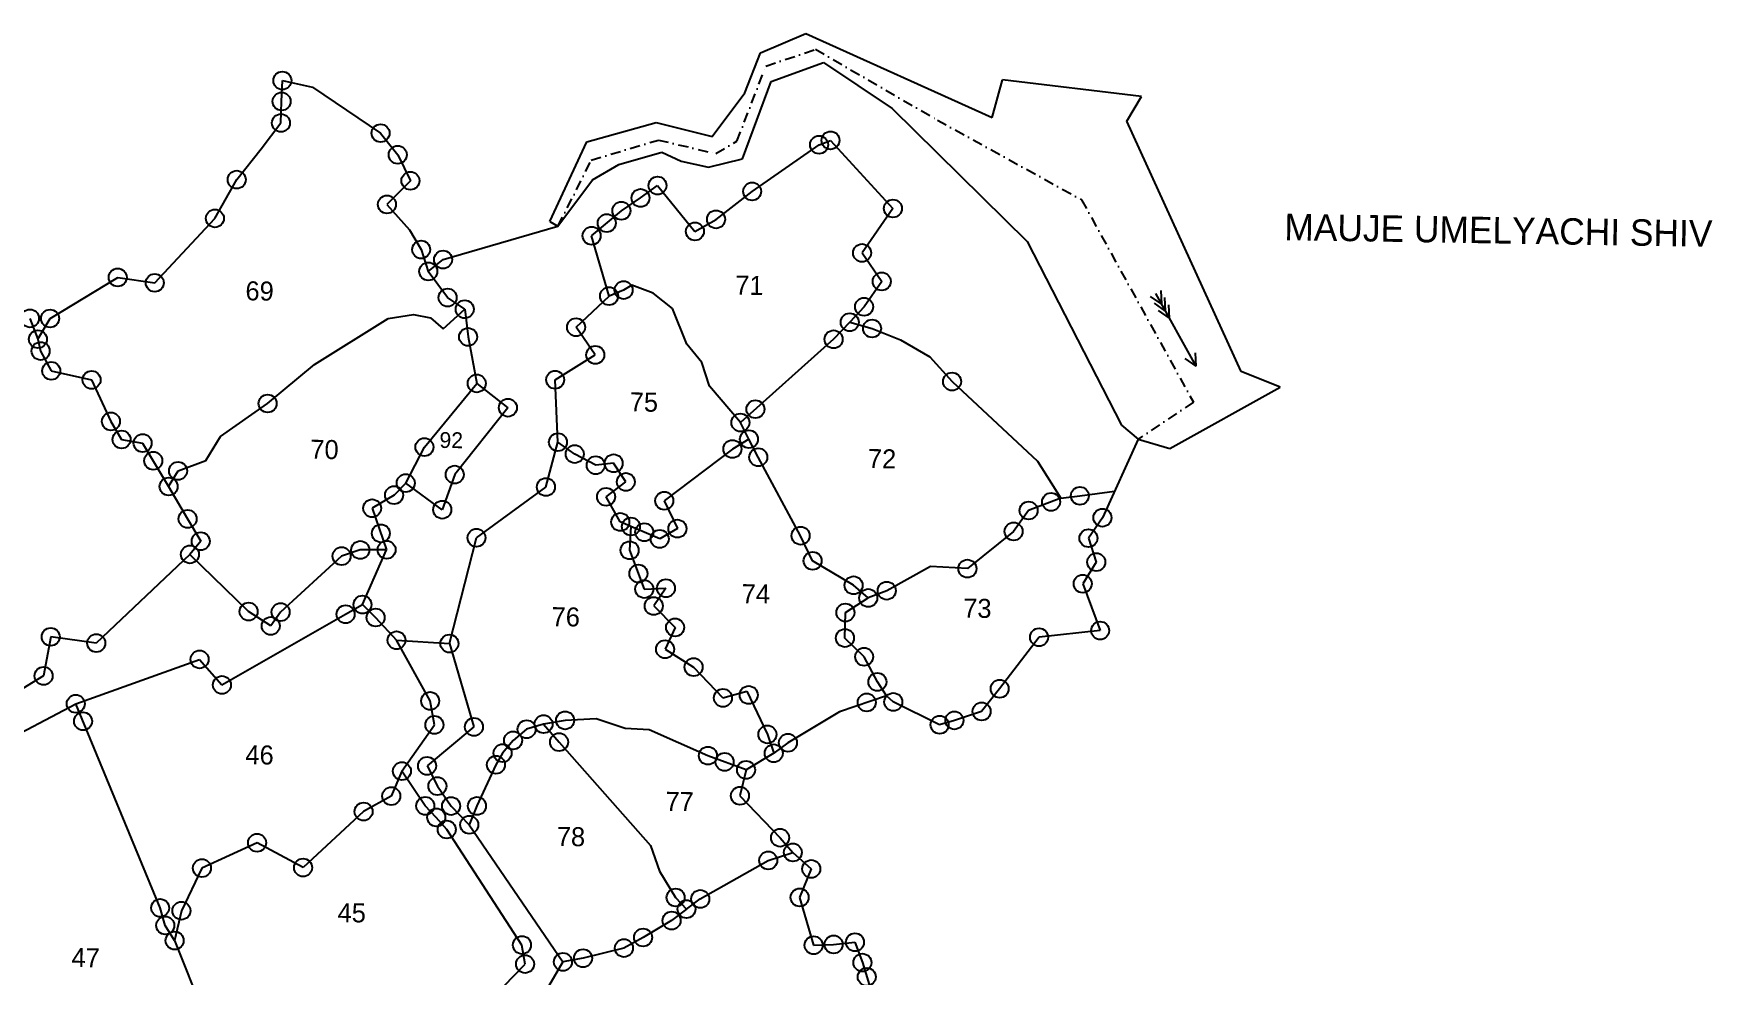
# Model space of a CAD drawing. Header units: metres. Extents: x 270996 to 272808, y 2139078 to 2140992.
# Drawn here: x 271841 to 272673, y 2140525 to 2140992 of the extents above; entities that cross this region are included whole.
import ezdxf

# ---------------------------------------------------------------- set-up
doc = ezdxf.new("R2010")
doc.units = ezdxf.units.M
doc.linetypes.add('DASHDOT', pattern=[1, 0.5, -0.25, 0, -0.25])
for name, color, linetype in [('OFF', 1, 'Continuous'), ('POLY_PARCEL', 6, 'Continuous'), ('POLY_ROAD', 30, 'Continuous'), ('POLY_WATER', 4, 'Continuous'), ('SYM_STONE', 1, 'Continuous'), ('TEXT_MAPOUT', 7, 'Continuous'), ('TEXT_PARCEL', 7, 'Continuous'), ('V_BOUND_LINE', 7, 'Continuous'), ('V_BOUND_STREAM_LINE', 7, 'DASHDOT')]:
    doc.layers.add(name, color=color, linetype=linetype)
doc.styles.add('TEXT_MAP', font='', dxfattribs={"height": 1.8})
doc.styles.get('TEXT_MAP').set_extended_font_data('Kruti Dev 050')

msp = doc.modelspace()

# ---------------------------------------------------------------- linework, layer by layer
for p, q in [((272399.85, 2140857.83), (272394.37, 2140861.65)), ((272416.9, 2140826.97), (272396.95, 2140863.07)), ((272399.85, 2140857.83), (272399.53, 2140864.5)), ((272401.75, 2140854.39), (272401.43, 2140861.06)), ((272401.75, 2140854.39), (272396.27, 2140858.21)), ((272403.71, 2140850.85), (272398.23, 2140854.67)), ((272403.71, 2140850.85), (272403.39, 2140857.52)), ((272416.9, 2140826.97), (272411.42, 2140830.79)), ((272416.9, 2140826.97), (272416.58, 2140833.64))]:
    msp.add_line(p, q)
at = {"layer": 'OFF'}
for p, q in [((272389.87, 2140960.81), (272321, 2140969.07)), ((272403.86, 2140786.29), (272458.56, 2140816.7)), ((272359.28, 2140762.77), (272376.5, 2140765.12))]:
    msp.add_line(p, q, dxfattribs=at)
at = {"layer": 'POLY_PARCEL'}
for p, q in [((272196.87, 2140913.68), (272230.06, 2140936.81)), ((272230.06, 2140936.81), (272235.7, 2140939.01)), ((272235.7, 2140939.01), (272266.63, 2140905.23)), ((272132.04, 2140904.1), (272141.53, 2140910.44)), ((272141.53, 2140910.44), (272149.96, 2140916.6)), ((272149.96, 2140916.6), (272168.47, 2140893.85)), ((272178.96, 2140899.84), (272196.87, 2140913.68)), ((272117.32, 2140891.7), (272132.04, 2140904.1)), ((272266.63, 2140905.23), (272251.36, 2140883.18)), ((272168.47, 2140893.85), (272178.96, 2140899.84)), ((272125.96, 2140861.79), (272117.32, 2140891.7)), ((272251.36, 2140883.18), (272261.1, 2140869.08)), ((272045.91, 2140861.04), (272036.35, 2140874.01)), ((272261.1, 2140869.08), (272252.34, 2140856.49)), ((272054.43, 2140855.26), (272045.91, 2140861.04)), ((272109.61, 2140846.33), (272125.96, 2140861.79)), ((272133.13, 2140864.8), (272125.96, 2140861.79)), ((272137.16, 2140867.22), (272133.13, 2140864.8)), ((272147.86, 2140863.29), (272137.16, 2140867.22)), ((272157.43, 2140855.61), (272147.86, 2140863.29)), ((272016.42, 2140850.75), (272029.1, 2140852.7)), ((272029.1, 2140852.7), (272037.41, 2140850.96)), ((272043.78, 2140845.48), (272054.43, 2140855.26)), ((272054.43, 2140855.26), (272056.1, 2140841.53)), ((272164.42, 2140838.03), (272157.43, 2140855.61)), ((272252.34, 2140856.49), (272245.25, 2140848.84)), ((271980.01, 2140827.94), (272016.42, 2140850.75)), ((272037.41, 2140850.96), (272043.78, 2140845.48)), ((272119.13, 2140832.65), (272109.61, 2140846.33)), ((272245.25, 2140848.84), (272237.21, 2140840.36)), ((272245.25, 2140848.84), (272256.28, 2140845.73)), ((272256.28, 2140845.73), (272270.4, 2140840.09)), ((271842.84, 2140840.43), (271844.23, 2140834.56)), ((271844.23, 2140834.56), (271849.45, 2140824.73)), ((272056.1, 2140841.53), (272060.37, 2140818.52)), ((272171.9, 2140828.94), (272164.42, 2140838.03)), ((272237.21, 2140840.36), (272191.07, 2140799.08)), ((272270.4, 2140840.09), (272284.99, 2140831.7)), ((271956.73, 2140808.54), (271980.01, 2140827.94)), ((272099.23, 2140820.29), (272119.13, 2140832.65)), ((272175.75, 2140817.06), (272171.9, 2140828.94)), ((272284.99, 2140831.7), (272295.95, 2140819.4)), ((271849.45, 2140824.73), (271869.44, 2140820.23)), ((271869.44, 2140820.23), (271879.07, 2140799.65)), ((272034.46, 2140786.95), (272060.37, 2140818.52)), ((272060.37, 2140818.52), (272075.79, 2140806.46)), ((272100.62, 2140789.36), (272099.23, 2140820.29)), ((272295.95, 2140819.4), (272338.3, 2140780.03)), ((272191.07, 2140799.08), (272175.75, 2140817.06)), ((271933.34, 2140792.24), (271956.73, 2140808.54)), ((272075.79, 2140806.46), (272049.44, 2140773.27)), ((271879.07, 2140799.65), (271884.31, 2140790.69)), ((272195.3, 2140790.85), (272191.07, 2140799.08)), ((271884.31, 2140790.69), (271894.78, 2140788.92)), ((271894.78, 2140788.92), (271907.66, 2140767.38)), ((271926.16, 2140780.26), (271933.34, 2140792.24)), ((272025.16, 2140769.08), (272034.46, 2140786.95)), ((272094.63, 2140767.14), (272100.62, 2140789.36)), ((272108.92, 2140783.48), (272100.62, 2140789.36)), ((272187.07, 2140785.98), (272153.3, 2140760.3)), ((272195.3, 2140790.85), (272187.07, 2140785.98)), ((272199.91, 2140781.88), (272195.3, 2140790.85)), ((271912.35, 2140775.1), (271926.16, 2140780.26)), ((272119.33, 2140777.94), (272108.92, 2140783.48)), ((272128.22, 2140778.88), (272119.33, 2140777.94)), ((272134.26, 2140769.64), (272128.22, 2140778.88)), ((272220.86, 2140743), (272199.91, 2140781.88)), ((272338.3, 2140780.03), (272349.85, 2140761.58)), ((271907.66, 2140767.38), (271912.35, 2140775.1)), ((272025.16, 2140769.08), (272019.4, 2140763.13)), ((272043.25, 2140755.89), (272025.16, 2140769.08)), ((272049.44, 2140773.27), (272043.25, 2140755.89)), ((272124.46, 2140762.27), (272134.26, 2140769.64)), ((271907.66, 2140767.38), (271917.06, 2140751.32)), ((272019.4, 2140763.13), (272008.53, 2140756.58)), ((272060.24, 2140741.99), (272094.63, 2140767.14)), ((272131.53, 2140749.79), (272124.46, 2140762.27)), ((272153.3, 2140760.3), (272159.81, 2140746.49)), ((272349.85, 2140761.58), (272333.88, 2140755.48)), ((272349.85, 2140761.58), (272359.28, 2140762.77)), ((271917.06, 2140751.32), (271923.55, 2140740.23)), ((272008.53, 2140756.58), (272015.65, 2140736.02)), ((272333.88, 2140755.48), (272326.46, 2140745.12)), ((272136.77, 2140747.55), (272131.53, 2140749.79)), ((272136.77, 2140747.55), (272136.15, 2140735.74)), ((272151.04, 2140741.42), (272136.77, 2140747.55)), ((272159.81, 2140746.49), (272151.04, 2140741.42)), ((272226.85, 2140730.54), (272220.86, 2140743)), ((272326.46, 2140745.12), (272303.57, 2140726.66)), ((271923.55, 2140740.23), (271918.19, 2140733.74)), ((272046.85, 2140689.52), (272060.24, 2140741.99)), ((272136.15, 2140735.74), (272143.38, 2140716.55)), ((272247.11, 2140718.39), (272226.85, 2140730.54)), ((272285.29, 2140727.75), (272263.58, 2140715.73)), ((272303.57, 2140726.66), (272285.29, 2140727.75)), ((272254.38, 2140712.11), (272247.11, 2140718.39)), ((272143.38, 2140716.55), (272154.15, 2140716.92)), ((272154.15, 2140716.92), (272148.09, 2140708.14)), ((272243.1, 2140704.89), (272254.38, 2140712.11)), ((272263.58, 2140715.73), (272254.38, 2140712.11)), ((272003.74, 2140708.84), (272010.22, 2140702.43)), ((272010.22, 2140702.43), (272020.6, 2140691.13)), ((272148.09, 2140708.14), (272158.69, 2140697.49)), ((272242.84, 2140692.27), (272243.1, 2140704.89)), ((272158.69, 2140697.49), (272153.7, 2140686.68)), ((272153.7, 2140686.68), (272167.82, 2140677.85)), ((272252.38, 2140682.98), (272242.84, 2140692.27)), ((272167.82, 2140677.85), (272182.38, 2140662.57)), ((272258.91, 2140670.51), (272252.38, 2140682.98)), ((272263.37, 2140663.62), (272258.91, 2140670.51)), ((272182.38, 2140662.57), (272194.27, 2140665.88)), ((272194.27, 2140665.88), (272204.42, 2140644.49)), ((271903.46, 2140558.42), (271861.65, 2140659.67)), ((272104.18, 2140651.44), (272093.46, 2140649.6)), ((272119.53, 2140652.27), (272104.18, 2140651.44)), ((272133.98, 2140647.47), (272119.53, 2140652.27)), ((272085.09, 2140647.03), (272078.39, 2140641.51)), ((272093.46, 2140649.6), (272085.09, 2140647.03)), ((272093.46, 2140649.6), (272101.16, 2140640.66)), ((272145.81, 2140646.75), (272133.98, 2140647.47)), ((272174.93, 2140633.93), (272145.81, 2140646.75)), ((272204.42, 2140644.49), (272207.58, 2140635.11)), ((272073.14, 2140635.22), (272069.87, 2140629.4)), ((272078.39, 2140641.51), (272073.14, 2140635.22)), ((272101.16, 2140640.66), (272146.52, 2140589.33)), ((272069.87, 2140629.4), (272060.48, 2140608.98)), ((272193.83, 2140626.88), (272174.93, 2140633.93)), ((272023.25, 2140626.27), (272017.97, 2140613.89)), ((272017.97, 2140613.89), (272004.25, 2140606.2)), ((272004.25, 2140606.2), (271974.3, 2140578.44)), ((272060.48, 2140608.98), (272056.63, 2140599.66)), ((271951.5, 2140590.76), (271924.13, 2140578.19)), ((271974.3, 2140578.44), (271951.5, 2140590.76)), ((272146.52, 2140589.33), (272150.9, 2140576.63)), ((272204.82, 2140581.98), (272217.03, 2140585.96)), ((271924.13, 2140578.19), (271913.98, 2140557.06)), ((272150.9, 2140576.63), (272158.95, 2140563.6)), ((272171.13, 2140562.87), (272204.82, 2140581.98)), ((272158.95, 2140563.6), (272164.32, 2140557.87)), ((272164.32, 2140557.87), (272171.13, 2140562.87)), ((271905.96, 2140549.76), (271903.46, 2140558.42)), ((271913.98, 2140557.06), (271910.64, 2140542.27)), ((272156.92, 2140552.16), (272142.8, 2140543.78)), ((272164.32, 2140557.87), (272156.92, 2140552.16)), ((271910.64, 2140542.27), (271905.96, 2140549.76)), ((272142.8, 2140543.78), (272133.3, 2140538.55)), ((271910.64, 2140542.27), (271925.11, 2140506.04)), ((272133.3, 2140538.55), (272113.04, 2140533.49)), ((272113.04, 2140533.49), (272103.09, 2140531.66))]:
    msp.add_line(p, q, dxfattribs=at)
at = {"layer": 'POLY_ROAD'}
for p, q in [((272002.64, 2140735.91), (271993.39, 2140732.88)), ((272015.65, 2140736.02), (272002.64, 2140735.91)), ((272003.74, 2140708.84), (272015.65, 2140736.02)), ((271918.19, 2140733.74), (271871.8, 2140689.77)), ((271947.26, 2140705.39), (271918.19, 2140733.74)), ((271993.39, 2140732.88), (271963.12, 2140705.14)), ((271934.05, 2140668.99), (271995.34, 2140704.06)), ((271958.25, 2140698.24), (271947.26, 2140705.39)), ((271963.12, 2140705.14), (271958.25, 2140698.24)), ((271995.34, 2140704.06), (272003.74, 2140708.84)), ((271849.19, 2140692.85), (271845.69, 2140673.47)), ((271871.8, 2140689.77), (271849.19, 2140692.85)), ((272037.28, 2140661.05), (272020.6, 2140691.13)), ((272020.6, 2140691.13), (272046.85, 2140689.52)), ((272046.85, 2140689.52), (272058.98, 2140648.19)), ((271861.65, 2140659.67), (271922.98, 2140681.68)), ((271922.98, 2140681.68), (271934.05, 2140668.99)), ((271845.69, 2140673.47), (271783.56, 2140635.86)), ((272039.39, 2140649.19), (272037.28, 2140661.05)), ((271803.98, 2140629.14), (271861.65, 2140659.67)), ((272023.25, 2140626.27), (272039.39, 2140649.19)), ((272058.98, 2140648.19), (272035.77, 2140628.88)), ((272035.77, 2140628.88), (272040.85, 2140618.83)), ((272034.82, 2140609), (272023.25, 2140626.27)), ((272040.85, 2140618.83), (272047.67, 2140608.97)), ((272040.33, 2140603.32), (272034.82, 2140609)), ((272045.5, 2140597.32), (272040.33, 2140603.32)), ((272047.67, 2140608.97), (272056.63, 2140599.66)), ((272082.79, 2140540.05), (272045.5, 2140597.32)), ((272056.63, 2140599.66), (272103.09, 2140531.66)), ((272084.33, 2140530.62), (272082.79, 2140540.05)), ((272068.43, 2140514.19), (272084.33, 2140530.62)), ((272103.09, 2140531.66), (272096, 2140519.47))]:
    msp.add_line(p, q, dxfattribs=at)
at = {"layer": 'POLY_WATER'}
for p, q in [((272200.98, 2140982.4), (272223.44, 2140991.96)), ((272223.44, 2140991.96), (272315.75, 2140950.27)), ((272193.2, 2140962.6), (272200.98, 2140982.4)), ((272206.29, 2140968.26), (272232.25, 2140977.55)), ((272232.25, 2140977.55), (272266.29, 2140954.73)), ((272192.05, 2140929.79), (272206.29, 2140968.26)), ((272315.75, 2140950.27), (272321, 2140969.07)), ((272177.06, 2140940.88), (272193.2, 2140962.6)), ((272382.55, 2140948.54), (272389.87, 2140960.81)), ((272266.29, 2140954.73), (272333.21, 2140888.84)), ((272114.86, 2140938.36), (272149.28, 2140947.81)), ((272149.28, 2140947.81), (272177.06, 2140940.88)), ((272439.16, 2140824.44), (272382.55, 2140948.54)), ((272096.53, 2140898.84), (272114.86, 2140938.36)), ((272117.72, 2140919.46), (272130.86, 2140927)), ((272130.86, 2140927), (272152.02, 2140933.17)), ((272152.02, 2140933.17), (272161.67, 2140928.71)), ((272161.67, 2140928.71), (272175.26, 2140925.71)), ((272175.26, 2140925.71), (272192.05, 2140929.79)), ((272100.63, 2140896.51), (272117.72, 2140919.46)), ((272096.53, 2140898.84), (272100.63, 2140896.51)), ((272333.21, 2140888.84), (272379.87, 2140797.82)), ((272458.56, 2140816.7), (272439.16, 2140824.44)), ((272379.87, 2140797.82), (272388.2, 2140790.85)), ((272388.2, 2140790.85), (272403.86, 2140786.29))]:
    msp.add_line(p, q, dxfattribs=at)
at = {"layer": 'SYM_STONE'}
for centre in [(271964.02, 2140968.65), (271963.63, 2140958.3), (271963.33, 2140947.63), (272012.68, 2140942.58), (272235.7, 2140939.01), (272021.2, 2140931.87), (272230.06, 2140936.81), (271941.39, 2140919.53), (272027.52, 2140919), (272149.96, 2140916.6), (272196.87, 2140913.68), (272015.84, 2140907.22), (272141.53, 2140910.44), (272266.63, 2140905.23), (271930.57, 2140900.33), (272124.8, 2140898), (272132.04, 2140904.1), (272178.96, 2140899.84), (272117.32, 2140891.7), (272168.47, 2140893.85), (272032.81, 2140884.88), (272043.71, 2140879.91), (272251.36, 2140883.18), (272036.35, 2140874.01), (271882.4, 2140871.03), (271900.8, 2140868.37), (272133.13, 2140864.8), (272261.1, 2140869.08), (272045.91, 2140861.04), (272054.43, 2140855.26), (272125.96, 2140861.79), (272252.34, 2140856.49), (271838.91, 2140850.76), (271848.9, 2140850.69), (272245.25, 2140848.84), (271842.84, 2140840.43), (272056.1, 2140841.53), (272109.61, 2140846.33), (272237.21, 2140840.36), (272256.28, 2140845.73), (271844.23, 2140834.56), (272119.13, 2140832.65), (271849.45, 2140824.73), (271869.44, 2140820.23), (272060.37, 2140818.52), (272099.23, 2140820.29), (272295.95, 2140819.4), (271956.73, 2140808.54), (272075.79, 2140806.46), (272198.51, 2140805.73), (271879.07, 2140799.65), (272191.07, 2140799.08), (271884.31, 2140790.69), (271894.78, 2140788.92), (272100.62, 2140789.36), (272195.3, 2140790.85), (271900.04, 2140780.13), (272034.46, 2140786.95), (272108.92, 2140783.48), (272187.07, 2140785.98), (272199.91, 2140781.88), (271912.35, 2140775.1), (272049.44, 2140773.27), (272119.33, 2140777.94), (272128.22, 2140778.88), (271907.66, 2140767.38), (272025.16, 2140769.08), (272094.63, 2140767.14), (272134.26, 2140769.64), (272008.53, 2140756.58), (272019.4, 2140763.13), (272043.25, 2140755.89), (272124.46, 2140762.27), (272153.3, 2140760.3), (272333.88, 2140755.48), (272345.05, 2140759.74), (272359.28, 2140762.77), (271917.06, 2140751.32), (272131.53, 2140749.79), (272136.77, 2140747.55), (272370.49, 2140751.93), (271923.55, 2140740.23), (272012.83, 2140744.16), (272060.24, 2140741.99), (272143.4, 2140744.7), (272151.04, 2140741.42), (272159.81, 2140746.49), (272220.86, 2140743), (272326.46, 2140745.12), (272363.56, 2140741.77), (271918.19, 2140733.74), (271993.39, 2140732.88), (272002.64, 2140735.91), (272015.65, 2140736.02), (272136.15, 2140735.74), (272226.85, 2140730.54), (272140.48, 2140724.24), (272303.57, 2140726.66), (272367.39, 2140729.93), (272143.38, 2140716.55), (272154.15, 2140716.92), (272247.11, 2140718.39), (272263.58, 2140715.73), (272360.69, 2140719.16), (271947.26, 2140705.39), (272003.74, 2140708.84), (272148.09, 2140708.14), (272254.38, 2140712.11), (271958.25, 2140698.24), (271963.12, 2140705.14), (271995.34, 2140704.06), (272010.22, 2140702.43), (272158.69, 2140697.49), (272243.1, 2140704.89), (271849.19, 2140692.85), (271871.8, 2140689.77), (272020.6, 2140691.13), (272046.85, 2140689.52), (272242.84, 2140692.27), (272339.05, 2140692.64), (272369.35, 2140695.97), (271922.98, 2140681.68), (272153.7, 2140686.68), (272252.38, 2140682.98), (271845.69, 2140673.47), (272167.82, 2140677.85), (271934.05, 2140668.99), (272195.15, 2140664.02), (272258.91, 2140670.51), (272319.54, 2140667.09), (271861.65, 2140659.67), (272037.28, 2140661.05), (272182.38, 2140662.57), (272253.68, 2140660.32), (272266.83, 2140660.56), (272310.61, 2140655.89), (271865.23, 2140651.02), (272039.39, 2140649.19), (272058.98, 2140648.19), (272085.09, 2140647.03), (272093.46, 2140649.6), (272104.18, 2140651.44), (272289.8, 2140649.25), (272297.13, 2140651.43), (272078.39, 2140641.51), (272101.16, 2140640.66), (272204.42, 2140644.49), (272214.6, 2140640.33), (272073.14, 2140635.22), (272174.93, 2140633.93), (272183.19, 2140630.85), (272207.58, 2140635.11), (272023.25, 2140626.27), (272035.77, 2140628.88), (272069.87, 2140629.4), (272193.83, 2140626.88), (272017.97, 2140613.89), (272040.85, 2140618.83), (272190.79, 2140614.03), (272004.25, 2140606.2), (272034.82, 2140609), (272047.67, 2140608.97), (272060.48, 2140608.98), (272040.33, 2140603.32), (272045.5, 2140597.32), (272056.63, 2140599.66), (271951.5, 2140590.76), (272210.69, 2140593.26), (272204.82, 2140581.98), (272217.03, 2140585.96), (271924.13, 2140578.19), (271974.3, 2140578.44), (272226.16, 2140577.76), (271903.46, 2140558.42), (271913.98, 2140557.06), (272158.95, 2140563.6), (272164.32, 2140557.87), (272171.13, 2140562.87), (272220.41, 2140563.62), (271905.96, 2140549.76), (272156.92, 2140552.16), (271910.64, 2140542.27), (272082.79, 2140540.05), (272142.8, 2140543.78), (272227.32, 2140539.96), (272237.24, 2140540.32), (272247.83, 2140541.41), (272084.33, 2140530.62), (272103.09, 2140531.66), (272113.04, 2140533.49), (272133.3, 2140538.55), (272251.51, 2140531.32), (272253.69, 2140524.26)]:
    msp.add_circle(centre, 4.46, dxfattribs=at)
at = {"layer": 'V_BOUND_LINE'}
for p, q in [((271963.63, 2140958.3), (271964.02, 2140968.65)), ((271964.02, 2140968.65), (271979.02, 2140965.41)), ((271979.02, 2140965.41), (272012.68, 2140942.58)), ((271963.33, 2140947.63), (271963.63, 2140958.3)), ((271953.46, 2140934.74), (271963.33, 2140947.63)), ((271941.39, 2140919.53), (271953.46, 2140934.74)), ((272012.68, 2140942.58), (272021.2, 2140931.87)), ((272021.2, 2140931.87), (272027.52, 2140919)), ((271930.57, 2140900.33), (271941.39, 2140919.53)), ((272027.52, 2140919), (272015.84, 2140907.22)), ((272015.84, 2140907.22), (272027, 2140894.72)), ((271900.8, 2140868.37), (271930.57, 2140900.33)), ((272027, 2140894.72), (272032.81, 2140884.88)), ((272043.71, 2140879.91), (272100.63, 2140896.51)), ((272032.81, 2140884.88), (272036.35, 2140874.01)), ((272036.35, 2140874.01), (272043.71, 2140879.91)), ((271848.9, 2140850.69), (271882.4, 2140871.03)), ((271882.4, 2140871.03), (271900.8, 2140868.37)), ((271838.91, 2140850.76), (271842.84, 2140840.43)), ((271842.84, 2140840.43), (271848.9, 2140850.69)), ((272388.2, 2140790.85), (272370.49, 2140751.93)), ((272370.49, 2140751.93), (272363.56, 2140741.77)), ((272363.56, 2140741.77), (272367.39, 2140729.93)), ((272367.39, 2140729.93), (272360.69, 2140719.16)), ((272360.69, 2140719.16), (272369.35, 2140695.97)), ((272369.35, 2140695.97), (272339.05, 2140692.64)), ((272339.05, 2140692.64), (272319.54, 2140667.09)), ((272263.37, 2140663.62), (272240.17, 2140655.72)), ((272266.83, 2140660.56), (272263.37, 2140663.62)), ((272289.8, 2140649.25), (272266.83, 2140660.56)), ((272319.54, 2140667.09), (272310.61, 2140655.89)), ((272240.17, 2140655.72), (272214.6, 2140640.33)), ((272297.13, 2140651.43), (272289.8, 2140649.25)), ((272310.61, 2140655.89), (272297.13, 2140651.43)), ((272207.58, 2140635.11), (272193.83, 2140626.88)), ((272214.6, 2140640.33), (272207.58, 2140635.11)), ((272193.83, 2140626.88), (272190.79, 2140614.03)), ((272190.79, 2140614.03), (272210.69, 2140593.26)), ((272210.69, 2140593.26), (272217.03, 2140585.96)), ((272217.03, 2140585.96), (272226.16, 2140577.76)), ((272226.16, 2140577.76), (272220.41, 2140563.62)), ((272220.41, 2140563.62), (272227.32, 2140539.96)), ((272227.32, 2140539.96), (272237.24, 2140540.32)), ((272237.24, 2140540.32), (272247.83, 2140541.41)), ((272247.83, 2140541.41), (272251.51, 2140531.32)), ((272251.51, 2140531.32), (272257.04, 2140513.43))]:
    msp.add_line(p, q, dxfattribs=at)
at = {"layer": 'V_BOUND_STREAM_LINE', "ltscale": 10}
for p, q in [((272203.69, 2140975.76), (272228.21, 2140984.18)), ((272228.21, 2140984.18), (272288.68, 2140949.09)), ((272189.31, 2140938.65), (272203.69, 2140975.76)), ((272288.68, 2140949.09), (272360.12, 2140909.57)), ((272117.14, 2140929.17), (272150.4, 2140939.18)), ((272150.4, 2140939.18), (272178.88, 2140932.47)), ((272178.88, 2140932.47), (272189.31, 2140938.65)), ((272100.63, 2140896.51), (272117.14, 2140929.17)), ((272360.12, 2140909.57), (272415.58, 2140809.21)), ((272415.58, 2140809.21), (272388.2, 2140790.85))]:
    msp.add_line(p, q, dxfattribs=at)

# ---------------------------------------------------------------- texts
at = {"layer": 'TEXT_MAPOUT'}
msp.add_text('MAUJE UMELYACHI SHIV', height=13.0957, rotation=359.10206, dxfattribs=at).set_placement((272460.57, 2140889.54))
at = {"layer": 'TEXT_PARCEL', "style": 'TEXT_MAP'}
for s, height, p in [('69', 9.429, (271945.68, 2140859.73)), ('71', 9.429, (272188.41, 2140862.54)), ('75', 9.429, (272136.13, 2140804.64)), ('92', 7.857, (272041.83, 2140786.54)), ('70', 9.429, (271977.83, 2140781.16)), ('72', 9.429, (272254.16, 2140776.55)), ('74', 9.429, (272191.62, 2140709.57)), ('73', 9.429, (272301.41, 2140702.41)), ('76', 9.429, (272097.42, 2140698.17)), ('46', 9.429, (271945.65, 2140629.73)), ('77', 9.429, (272153.85, 2140606.6)), ('78', 9.429, (272099.99, 2140589.2)), ('45', 9.429, (271991.33, 2140551.43)), ('47', 9.429, (271859.45, 2140529.18))]:
    msp.add_text(s, height=height, rotation=359.10206, dxfattribs=at).set_placement(p)

doc.saveas('drawing.dxf')
